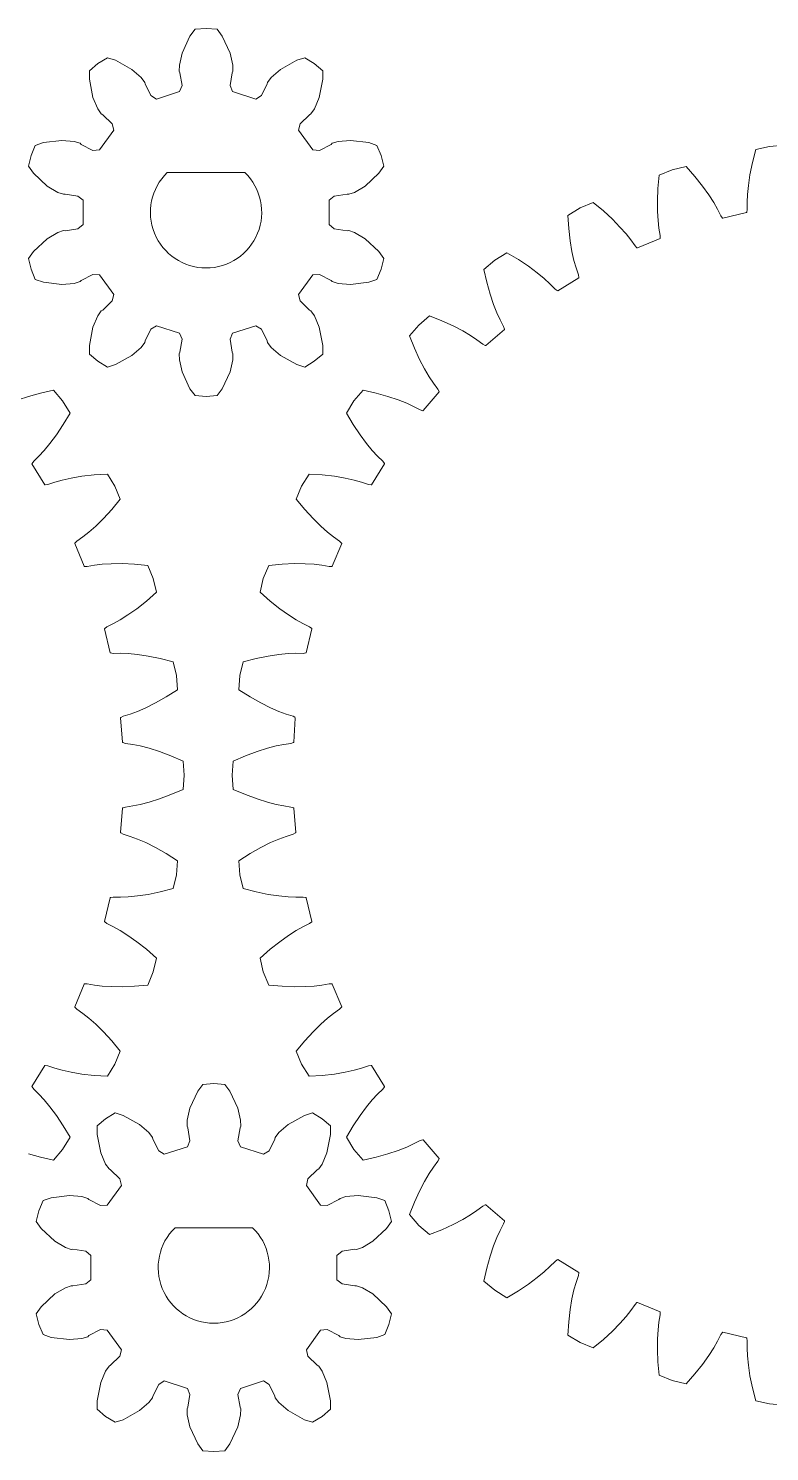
# Model space of a CAD drawing. Header units: inches. Extents: x -0.9 to 14.1, y -1.3 to 4.4.
# Drawn here: x 4.298 to 5.321, y -0.98 to 0.985 of the extents above; entities that cross this region are included whole.
import ezdxf

# ---------------------------------------------------------------- set-up
doc = ezdxf.new("R2010")
doc.units = ezdxf.units.IN
doc.header["$MEASUREMENT"] = 0

msp = doc.modelspace()

# ---------------------------------------------------------------- linework, layer by layer
at = {"color": 1, "lineweight": 5}
for p, q in [((4.5283, 0.9836), (4.5212, 0.9742)), ((4.5435, 0.9848), (4.5283, 0.9836)), ((4.5587, 0.9836), (4.5435, 0.9848)), ((4.5658, 0.9742), (4.5587, 0.9836)), ((4.5212, 0.9742), (4.5104, 0.9508)), ((4.5766, 0.9508), (4.5658, 0.9742)), ((4.4072, 0.9442), (4.3941, 0.9362)), ((4.4184, 0.9408), (4.4072, 0.9442)), ((4.5104, 0.9508), (4.5066, 0.9341)), ((4.5804, 0.9341), (4.5766, 0.9508)), ((4.6798, 0.9442), (4.6686, 0.9408)), ((4.6928, 0.9362), (4.6798, 0.9442)), ((4.3825, 0.9263), (4.3824, 0.9146)), ((4.3941, 0.9362), (4.3825, 0.9263)), ((4.4409, 0.9282), (4.4184, 0.9408)), ((4.4538, 0.917), (4.4409, 0.9282)), ((4.5066, 0.9341), (4.5064, 0.9258)), ((4.5064, 0.9258), (4.5073, 0.9237)), ((4.5073, 0.9237), (4.5103, 0.9059)), ((4.5766, 0.9059), (4.5796, 0.9237)), ((4.5796, 0.9237), (4.5805, 0.9258)), ((4.5805, 0.9258), (4.5804, 0.9341)), ((4.6461, 0.9282), (4.6332, 0.917)), ((4.6686, 0.9408), (4.6461, 0.9282)), ((4.7044, 0.9263), (4.6928, 0.9362)), ((4.7046, 0.9146), (4.7044, 0.9263)), ((4.3824, 0.9146), (4.3873, 0.8893)), ((4.4588, 0.9103), (4.4538, 0.917)), ((4.4593, 0.9081), (4.4588, 0.9103)), ((4.4673, 0.892), (4.4593, 0.9081)), ((4.5103, 0.9059), (4.5069, 0.8975)), ((4.58, 0.8975), (4.5766, 0.9059)), ((4.6277, 0.9081), (4.6197, 0.892)), ((4.6282, 0.9103), (4.6277, 0.9081)), ((4.6332, 0.917), (4.6282, 0.9103)), ((4.6996, 0.8893), (4.7046, 0.9146)), ((4.3873, 0.8893), (4.394, 0.8736)), ((4.475, 0.8871), (4.4673, 0.892)), ((4.5069, 0.8975), (4.475, 0.8871)), ((4.6119, 0.8871), (4.58, 0.8975)), ((4.6197, 0.892), (4.6119, 0.8871)), ((4.6929, 0.8736), (4.6996, 0.8893)), ((4.394, 0.8736), (4.3988, 0.8668)), ((4.3988, 0.8668), (4.4008, 0.8656)), ((4.4008, 0.8656), (4.4137, 0.853)), ((4.6733, 0.853), (4.6862, 0.8656)), ((4.6862, 0.8656), (4.6882, 0.8668)), ((4.6882, 0.8668), (4.6929, 0.8736)), ((4.4137, 0.853), (4.4159, 0.8441)), ((4.6711, 0.8441), (4.6733, 0.853)), ((4.3188, 0.8271), (4.3077, 0.8233)), ((4.3444, 0.8302), (4.3188, 0.8271)), ((4.3614, 0.8287), (4.3444, 0.8302)), ((4.3694, 0.8262), (4.3614, 0.8287)), ((4.3711, 0.8247), (4.3694, 0.8262)), ((4.4159, 0.8441), (4.3962, 0.817)), ((4.6908, 0.817), (4.6711, 0.8441)), ((4.7176, 0.8262), (4.7159, 0.8247)), ((4.7255, 0.8287), (4.7176, 0.8262)), ((4.7426, 0.8302), (4.7255, 0.8287)), ((4.7682, 0.8271), (4.7426, 0.8302)), ((4.7793, 0.8233), (4.7682, 0.8271)), ((4.3019, 0.8092), (4.2983, 0.7944)), ((4.3077, 0.8233), (4.3019, 0.8092)), ((4.3871, 0.8164), (4.3711, 0.8247)), ((4.3962, 0.817), (4.3871, 0.8164)), ((4.6999, 0.8164), (4.6908, 0.817)), ((4.7159, 0.8247), (4.6999, 0.8164)), ((4.7851, 0.8092), (4.7793, 0.8233)), ((4.7887, 0.7944), (4.7851, 0.8092)), ((5.302, 0.8174), (5.2974, 0.7995)), ((5.3211, 0.8219), (5.302, 0.8174)), ((5.3406, 0.8235), (5.3211, 0.8219)), ((4.2983, 0.7944), (4.305, 0.7848)), ((4.7819, 0.7848), (4.7887, 0.7944)), ((5.1869, 0.7897), (5.1688, 0.7822)), ((5.206, 0.7943), (5.1869, 0.7897)), ((5.2181, 0.7805), (5.206, 0.7943)), ((5.2974, 0.7995), (5.2941, 0.7828)), ((4.305, 0.7848), (4.3239, 0.7672)), ((4.3239, 0.7672), (4.3386, 0.7584)), ((4.5969, 0.7858), (4.4898, 0.7858)), ((4.7484, 0.7584), (4.763, 0.7672)), ((4.763, 0.7672), (4.7819, 0.7848)), ((5.1688, 0.7822), (5.1671, 0.7639)), ((5.2287, 0.7671), (5.2181, 0.7805)), ((5.2373, 0.755), (5.2287, 0.7671)), ((5.2919, 0.7681), (5.2907, 0.7555)), ((5.2941, 0.7828), (5.2919, 0.7681)), ((4.3386, 0.7584), (4.3465, 0.7558)), ((4.3465, 0.7558), (4.3487, 0.756)), ((4.3487, 0.756), (4.3666, 0.7533)), ((4.3666, 0.7533), (4.3736, 0.7475)), ((4.3736, 0.7475), (4.3736, 0.7139)), ((4.7134, 0.7475), (4.7204, 0.7533)), ((4.7134, 0.7139), (4.7134, 0.7475)), ((4.7204, 0.7533), (4.7382, 0.756)), ((4.7382, 0.756), (4.7405, 0.7558)), ((4.7405, 0.7558), (4.7484, 0.7584)), ((5.1671, 0.7639), (5.1664, 0.7469)), ((5.1664, 0.7469), (5.1665, 0.732)), ((5.2441, 0.7443), (5.2373, 0.755)), ((5.2907, 0.7555), (5.2903, 0.745)), ((5.0595, 0.7369), (5.0427, 0.7267)), ((5.0776, 0.7444), (5.0595, 0.7369)), ((5.0917, 0.7327), (5.0776, 0.7444)), ((5.1043, 0.7212), (5.0917, 0.7327)), ((5.1665, 0.732), (5.1673, 0.7194)), ((5.2493, 0.7351), (5.2441, 0.7443)), ((5.2538, 0.726), (5.2493, 0.7351)), ((5.2895, 0.7306), (5.2565, 0.7226)), ((5.2898, 0.7311), (5.2895, 0.7306)), ((5.2904, 0.7348), (5.2898, 0.7311)), ((5.2903, 0.745), (5.2904, 0.7348)), ((4.3666, 0.7081), (4.3487, 0.7054)), ((4.3736, 0.7139), (4.3666, 0.7081)), ((4.7204, 0.7081), (4.7134, 0.7139)), ((4.7382, 0.7054), (4.7204, 0.7081)), ((5.0427, 0.7267), (5.0439, 0.7083)), ((5.0439, 0.7083), (5.0459, 0.6914)), ((5.1146, 0.7105), (5.1043, 0.7212)), ((5.123, 0.701), (5.1146, 0.7105)), ((5.1673, 0.7194), (5.1685, 0.7089)), ((5.1685, 0.7089), (5.1702, 0.6989)), ((5.256, 0.723), (5.2538, 0.726)), ((5.2565, 0.7226), (5.256, 0.723)), ((4.3239, 0.6942), (4.305, 0.6766)), ((4.3386, 0.703), (4.3239, 0.6942)), ((4.3465, 0.7056), (4.3386, 0.703)), ((4.3487, 0.7054), (4.3465, 0.7056)), ((4.7405, 0.7056), (4.7382, 0.7054)), ((4.7484, 0.703), (4.7405, 0.7056)), ((4.763, 0.6942), (4.7484, 0.703)), ((4.7819, 0.6766), (4.763, 0.6942)), ((5.0459, 0.6914), (5.0483, 0.6768)), ((5.1296, 0.6928), (5.123, 0.701)), ((5.1355, 0.6845), (5.1296, 0.6928)), ((5.17, 0.6945), (5.1387, 0.6816)), ((5.1703, 0.6951), (5.17, 0.6945)), ((5.1702, 0.6989), (5.1703, 0.6951)), ((4.305, 0.6766), (4.2983, 0.667)), ((4.7887, 0.667), (4.7819, 0.6766)), ((4.9585, 0.6751), (4.9418, 0.6648)), ((4.9744, 0.6657), (4.9585, 0.6751)), ((5.0483, 0.6768), (5.0511, 0.6644)), ((5.1381, 0.6818), (5.1355, 0.6845)), ((5.1387, 0.6816), (5.1381, 0.6818)), ((4.2983, 0.667), (4.3019, 0.6522)), ((4.3019, 0.6522), (4.3077, 0.6381)), ((4.7793, 0.6381), (4.7851, 0.6522)), ((4.7851, 0.6522), (4.7887, 0.667)), ((4.9418, 0.6648), (4.9269, 0.6521)), ((4.9269, 0.6521), (4.9309, 0.6342)), ((4.9885, 0.6563), (4.9744, 0.6657)), ((5.0005, 0.6474), (4.9885, 0.6563)), ((5.0511, 0.6644), (5.054, 0.6542)), ((5.054, 0.6542), (5.0572, 0.6446)), ((4.3077, 0.6381), (4.3188, 0.6343)), ((4.3188, 0.6343), (4.3444, 0.6312)), ((4.3444, 0.6312), (4.3614, 0.6327)), ((4.3614, 0.6327), (4.3694, 0.6352)), ((4.3694, 0.6352), (4.3711, 0.6367)), ((4.3711, 0.6367), (4.3871, 0.645)), ((4.3871, 0.645), (4.3962, 0.6444)), ((4.3962, 0.6444), (4.4159, 0.6173)), ((4.6711, 0.6173), (4.6908, 0.6444)), ((4.6908, 0.6444), (4.6999, 0.645)), ((4.6999, 0.645), (4.7159, 0.6367)), ((4.7159, 0.6367), (4.7176, 0.6352)), ((4.7176, 0.6352), (4.7255, 0.6327)), ((4.7255, 0.6327), (4.7426, 0.6312)), ((4.7426, 0.6312), (4.7682, 0.6343)), ((4.7682, 0.6343), (4.7793, 0.6381)), ((4.9309, 0.6342), (4.9355, 0.6178)), ((5.0102, 0.6393), (5.0005, 0.6474)), ((5.018, 0.6322), (5.0102, 0.6393)), ((5.0251, 0.6249), (5.018, 0.6322)), ((5.0577, 0.6403), (5.0287, 0.6226)), ((5.0572, 0.6446), (5.0578, 0.6409)), ((5.0578, 0.6409), (5.0577, 0.6403)), ((4.4159, 0.6173), (4.4137, 0.6084)), ((4.6733, 0.6084), (4.6711, 0.6173)), ((4.9355, 0.6178), (4.9403, 0.6037)), ((5.0282, 0.6227), (5.0251, 0.6249)), ((5.0287, 0.6226), (5.0282, 0.6227)), ((4.3988, 0.5946), (4.394, 0.5878)), ((4.4008, 0.5958), (4.3988, 0.5946)), ((4.4137, 0.6084), (4.4008, 0.5958)), ((4.6862, 0.5958), (4.6733, 0.6084)), ((4.6882, 0.5946), (4.6862, 0.5958)), ((4.6929, 0.5878), (4.6882, 0.5946)), ((4.9403, 0.6037), (4.9449, 0.5919)), ((4.9449, 0.5919), (4.9493, 0.5823)), ((4.3873, 0.5721), (4.3824, 0.5468)), ((4.394, 0.5878), (4.3873, 0.5721)), ((4.4673, 0.5694), (4.475, 0.5743)), ((4.475, 0.5743), (4.5069, 0.5639)), ((4.58, 0.5639), (4.6119, 0.5743)), ((4.6119, 0.5743), (4.6197, 0.5694)), ((4.6996, 0.5721), (4.6929, 0.5878)), ((4.7046, 0.5468), (4.6996, 0.5721)), ((4.8369, 0.5752), (4.8242, 0.5603)), ((4.8518, 0.588), (4.8369, 0.5752)), ((4.8689, 0.5812), (4.8518, 0.588)), ((4.8844, 0.5741), (4.8689, 0.5812)), ((4.8976, 0.5672), (4.8844, 0.5741)), ((4.9493, 0.5823), (4.954, 0.5733)), ((4.954, 0.5733), (4.9552, 0.5697)), ((4.4538, 0.5444), (4.4588, 0.5511)), ((4.4588, 0.5511), (4.4593, 0.5533)), ((4.4593, 0.5533), (4.4673, 0.5694)), ((4.5069, 0.5639), (4.5103, 0.5555)), ((4.5103, 0.5555), (4.5073, 0.5377)), ((4.5766, 0.5555), (4.58, 0.5639)), ((4.5796, 0.5377), (4.5766, 0.5555)), ((4.6197, 0.5694), (4.6277, 0.5533)), ((4.6277, 0.5533), (4.6282, 0.5511)), ((4.6282, 0.5511), (4.6332, 0.5444)), ((4.8242, 0.5603), (4.831, 0.5432)), ((4.9085, 0.5607), (4.8976, 0.5672)), ((4.9172, 0.5549), (4.9085, 0.5607)), ((4.9254, 0.5489), (4.9172, 0.5549)), ((4.9552, 0.5691), (4.9294, 0.5471)), ((4.9552, 0.5697), (4.9552, 0.5691)), ((4.3824, 0.5468), (4.3825, 0.5351)), ((4.3825, 0.5351), (4.3941, 0.5252)), ((4.4184, 0.5206), (4.4409, 0.5332)), ((4.4409, 0.5332), (4.4538, 0.5444)), ((4.5073, 0.5377), (4.5064, 0.5356)), ((4.5064, 0.5356), (4.5066, 0.5273)), ((4.5805, 0.5356), (4.5796, 0.5377)), ((4.5804, 0.5273), (4.5805, 0.5356)), ((4.6332, 0.5444), (4.6461, 0.5332)), ((4.6461, 0.5332), (4.6686, 0.5206)), ((4.6928, 0.5252), (4.7044, 0.5351)), ((4.7044, 0.5351), (4.7046, 0.5468)), ((4.831, 0.5432), (4.8381, 0.5278)), ((4.9288, 0.5471), (4.9254, 0.5489)), ((4.9294, 0.5471), (4.9288, 0.5471)), ((4.3941, 0.5252), (4.4072, 0.5172)), ((4.4072, 0.5172), (4.4184, 0.5206)), ((4.5066, 0.5273), (4.5104, 0.5106)), ((4.5766, 0.5106), (4.5804, 0.5273)), ((4.6686, 0.5206), (4.6798, 0.5172)), ((4.6798, 0.5172), (4.6928, 0.5252)), ((4.8381, 0.5278), (4.8449, 0.5146)), ((4.8449, 0.5146), (4.8514, 0.5037)), ((4.5104, 0.5106), (4.5212, 0.4872)), ((4.5658, 0.4872), (4.5766, 0.5106)), ((4.8514, 0.5037), (4.8572, 0.4949)), ((4.8572, 0.4949), (4.8633, 0.4868)), ((4.2983, 0.4766), (4.2842, 0.4719)), ((4.3147, 0.4812), (4.2983, 0.4766)), ((4.3326, 0.4852), (4.3147, 0.4812)), ((4.3454, 0.4703), (4.3326, 0.4852)), ((4.5212, 0.4872), (4.5283, 0.4778)), ((4.5283, 0.4778), (4.5435, 0.4766)), ((4.5435, 0.4766), (4.5587, 0.4778)), ((4.5587, 0.4778), (4.5658, 0.4872)), ((4.76, 0.4852), (4.7473, 0.4703)), ((4.778, 0.4812), (4.76, 0.4852)), ((4.7944, 0.4766), (4.778, 0.4812)), ((4.8085, 0.4719), (4.7944, 0.4766)), ((4.8203, 0.4672), (4.8085, 0.4719)), ((4.8651, 0.4828), (4.843, 0.457)), ((4.8633, 0.4868), (4.865, 0.4834)), ((4.865, 0.4834), (4.8651, 0.4828)), ((4.3556, 0.4536), (4.3454, 0.4703)), ((4.3462, 0.4378), (4.3556, 0.4536)), ((4.7473, 0.4703), (4.7371, 0.4536)), ((4.7371, 0.4536), (4.7464, 0.4378)), ((4.8298, 0.4628), (4.8203, 0.4672)), ((4.8388, 0.4581), (4.8298, 0.4628)), ((4.8424, 0.4569), (4.8388, 0.4581)), ((4.843, 0.457), (4.8424, 0.4569)), ((4.3368, 0.4236), (4.3462, 0.4378)), ((4.7464, 0.4378), (4.7559, 0.4236)), ((4.3279, 0.4117), (4.3368, 0.4236)), ((4.7559, 0.4236), (4.7647, 0.4117)), ((4.3055, 0.3871), (4.3127, 0.3942)), ((4.3127, 0.3942), (4.3199, 0.4019)), ((4.3199, 0.4019), (4.3279, 0.4117)), ((4.7647, 0.4117), (4.7728, 0.4019)), ((4.7728, 0.4019), (4.78, 0.3942)), ((4.78, 0.3942), (4.7872, 0.3871)), ((4.3031, 0.3834), (4.3032, 0.384)), ((4.3208, 0.3545), (4.3031, 0.3834)), ((4.3032, 0.384), (4.3055, 0.3871)), ((4.7896, 0.3834), (4.7719, 0.3545)), ((4.7872, 0.3871), (4.7895, 0.384)), ((4.7895, 0.384), (4.7896, 0.3834)), ((4.3214, 0.3543), (4.3208, 0.3545)), ((4.3251, 0.355), (4.3214, 0.3543)), ((4.3348, 0.3582), (4.3251, 0.355)), ((4.3449, 0.361), (4.3348, 0.3582)), ((4.3573, 0.3638), (4.3449, 0.361)), ((4.3719, 0.3663), (4.3573, 0.3638)), ((4.3888, 0.3682), (4.3719, 0.3663)), ((4.4072, 0.3694), (4.3888, 0.3682)), ((4.4175, 0.3527), (4.4072, 0.3694)), ((4.6855, 0.3694), (4.6752, 0.3527)), ((4.7038, 0.3682), (4.6855, 0.3694)), ((4.7207, 0.3663), (4.7038, 0.3682)), ((4.7354, 0.3638), (4.7207, 0.3663)), ((4.7478, 0.361), (4.7354, 0.3638)), ((4.7579, 0.3582), (4.7478, 0.361)), ((4.7675, 0.355), (4.7579, 0.3582)), ((4.7713, 0.3543), (4.7675, 0.355)), ((4.7719, 0.3545), (4.7713, 0.3543)), ((4.4132, 0.3204), (4.425, 0.3346)), ((4.425, 0.3346), (4.4175, 0.3527)), ((4.6752, 0.3527), (4.6677, 0.3346)), ((4.6677, 0.3346), (4.6795, 0.3204)), ((4.4017, 0.3079), (4.4132, 0.3204)), ((4.6795, 0.3204), (4.691, 0.3079)), ((4.3816, 0.2891), (4.3911, 0.2975)), ((4.3911, 0.2975), (4.4017, 0.3079)), ((4.691, 0.3079), (4.7016, 0.2975)), ((4.7016, 0.2975), (4.7111, 0.2891)), ((4.3623, 0.274), (4.365, 0.2767)), ((4.365, 0.2767), (4.3733, 0.2826)), ((4.3733, 0.2826), (4.3816, 0.2891)), ((4.7111, 0.2891), (4.7194, 0.2826)), ((4.7194, 0.2826), (4.7277, 0.2767)), ((4.7277, 0.2767), (4.7304, 0.274)), ((4.3621, 0.2735), (4.3623, 0.274)), ((4.3751, 0.2421), (4.3621, 0.2735)), ((4.7306, 0.2735), (4.7176, 0.2421)), ((4.7304, 0.274), (4.7306, 0.2735)), ((4.3756, 0.2419), (4.3751, 0.2421)), ((4.3794, 0.2419), (4.3756, 0.2419)), ((4.3894, 0.2436), (4.3794, 0.2419)), ((4.3999, 0.2448), (4.3894, 0.2436)), ((4.4126, 0.2456), (4.3999, 0.2448)), ((4.4274, 0.2458), (4.4126, 0.2456)), ((4.4444, 0.2451), (4.4274, 0.2458)), ((4.4628, 0.2433), (4.4444, 0.2451)), ((4.4702, 0.2252), (4.4628, 0.2433)), ((4.6299, 0.2433), (4.6224, 0.2252)), ((4.6483, 0.2451), (4.6299, 0.2433)), ((4.6653, 0.2458), (4.6483, 0.2451)), ((4.6801, 0.2456), (4.6653, 0.2458)), ((4.6928, 0.2448), (4.6801, 0.2456)), ((4.7032, 0.2436), (4.6928, 0.2448)), ((4.7132, 0.2419), (4.7032, 0.2436)), ((4.717, 0.2419), (4.7132, 0.2419)), ((4.7176, 0.2421), (4.717, 0.2419)), ((4.4748, 0.2062), (4.4702, 0.2252)), ((4.6224, 0.2252), (4.6179, 0.2062)), ((4.461, 0.194), (4.4748, 0.2062)), ((4.6179, 0.2062), (4.6317, 0.194)), ((4.4356, 0.1748), (4.4477, 0.1834)), ((4.4477, 0.1834), (4.461, 0.194)), ((4.6317, 0.194), (4.645, 0.1834)), ((4.645, 0.1834), (4.6571, 0.1748)), ((4.4035, 0.1561), (4.4066, 0.1584)), ((4.4066, 0.1584), (4.4157, 0.1629)), ((4.4157, 0.1629), (4.4248, 0.168)), ((4.4248, 0.168), (4.4356, 0.1748)), ((4.6571, 0.1748), (4.6678, 0.168)), ((4.6678, 0.168), (4.677, 0.1629)), ((4.677, 0.1629), (4.6861, 0.1584)), ((4.6861, 0.1584), (4.6892, 0.1561)), ((4.4032, 0.1556), (4.4035, 0.1561)), ((4.4111, 0.1226), (4.4032, 0.1556)), ((4.6895, 0.1556), (4.6816, 0.1226)), ((4.6892, 0.1561), (4.6895, 0.1556)), ((4.4116, 0.1223), (4.4111, 0.1226)), ((4.4154, 0.1218), (4.4116, 0.1223)), ((4.4255, 0.1219), (4.4154, 0.1218)), ((4.436, 0.1214), (4.4255, 0.1219)), ((4.4487, 0.1202), (4.436, 0.1214)), ((4.4634, 0.1181), (4.4487, 0.1202)), ((4.4801, 0.1147), (4.4634, 0.1181)), ((4.6293, 0.1181), (4.6126, 0.1147)), ((4.644, 0.1202), (4.6293, 0.1181)), ((4.6566, 0.1214), (4.644, 0.1202)), ((4.6672, 0.1219), (4.6566, 0.1214)), ((4.6773, 0.1218), (4.6672, 0.1219)), ((4.6811, 0.1223), (4.6773, 0.1218)), ((4.6816, 0.1226), (4.6811, 0.1223)), ((4.4979, 0.1101), (4.4801, 0.1147)), ((4.5025, 0.0911), (4.4979, 0.1101)), ((4.5948, 0.1101), (4.5902, 0.0911)), ((4.6126, 0.1147), (4.5948, 0.1101)), ((4.504, 0.0715), (4.5025, 0.0911)), ((4.5902, 0.0911), (4.5887, 0.0715)), ((4.4736, 0.0533), (4.4884, 0.0617)), ((4.4884, 0.0617), (4.504, 0.0715)), ((4.5887, 0.0715), (4.6042, 0.0617)), ((4.6042, 0.0617), (4.6191, 0.0533)), ((4.4388, 0.038), (4.4487, 0.0417)), ((4.4487, 0.0417), (4.4603, 0.0467)), ((4.4603, 0.0467), (4.4736, 0.0533)), ((4.6191, 0.0533), (4.6324, 0.0467)), ((4.6324, 0.0467), (4.644, 0.0417)), ((4.644, 0.0417), (4.6539, 0.038)), ((4.4253, 0.0328), (4.4257, 0.0333)), ((4.428, -0.001), (4.4253, 0.0328)), ((4.4257, 0.0333), (4.4291, 0.035)), ((4.4291, 0.035), (4.4388, 0.038)), ((4.6539, 0.038), (4.6636, 0.035)), ((4.6636, 0.035), (4.6661, 0.0337)), ((4.6665, 0.0324), (4.6647, -0.001)), ((4.6661, 0.0337), (4.6665, 0.0324)), ((4.4284, -0.0014), (4.428, -0.001)), ((4.4321, -0.0025), (4.4284, -0.0014)), ((4.4421, -0.004), (4.4321, -0.0025)), ((4.4524, -0.0061), (4.4421, -0.004)), ((4.4647, -0.0092), (4.4524, -0.0061)), ((4.4789, -0.0137), (4.4647, -0.0092)), ((4.4948, -0.0196), (4.4789, -0.0137)), ((4.5117, -0.0269), (4.4948, -0.0196)), ((4.5978, -0.0196), (4.5809, -0.0269)), ((4.6138, -0.0137), (4.5978, -0.0196)), ((4.628, -0.0092), (4.6138, -0.0137)), ((4.6403, -0.0061), (4.628, -0.0092)), ((4.6506, -0.004), (4.6403, -0.0061)), ((4.6606, -0.0025), (4.6506, -0.004)), ((4.6642, -0.0014), (4.6606, -0.0025)), ((4.6647, -0.001), (4.6642, -0.0014)), ((4.5133, -0.0465), (4.5117, -0.0269)), ((4.5809, -0.0269), (4.5794, -0.0465)), ((4.5117, -0.066), (4.5133, -0.0465)), ((4.5794, -0.0465), (4.5809, -0.066)), ((4.4789, -0.0792), (4.4948, -0.0733)), ((4.4948, -0.0733), (4.5117, -0.066)), ((4.5809, -0.066), (4.5978, -0.0733)), ((4.5978, -0.0733), (4.6138, -0.0792)), ((4.4253, -0.1257), (4.428, -0.0919)), ((4.428, -0.0919), (4.4284, -0.0915)), ((4.4284, -0.0915), (4.4321, -0.0904)), ((4.4321, -0.0904), (4.4421, -0.0889)), ((4.4421, -0.0889), (4.4524, -0.0868)), ((4.4524, -0.0868), (4.4647, -0.0837)), ((4.4647, -0.0837), (4.4789, -0.0792)), ((4.6138, -0.0792), (4.628, -0.0837)), ((4.628, -0.0837), (4.6403, -0.0868)), ((4.6403, -0.0868), (4.6506, -0.0889)), ((4.6506, -0.0889), (4.6606, -0.0904)), ((4.6606, -0.0904), (4.6642, -0.0915)), ((4.6642, -0.0915), (4.6647, -0.0919)), ((4.6647, -0.0919), (4.6674, -0.1257)), ((4.4257, -0.1262), (4.4253, -0.1257)), ((4.4291, -0.1279), (4.4257, -0.1262)), ((4.4388, -0.1309), (4.4291, -0.1279)), ((4.4487, -0.1346), (4.4388, -0.1309)), ((4.4603, -0.1396), (4.4487, -0.1346)), ((4.644, -0.1346), (4.6324, -0.1396)), ((4.6539, -0.1309), (4.644, -0.1346)), ((4.6636, -0.1279), (4.6539, -0.1309)), ((4.667, -0.1262), (4.6636, -0.1279)), ((4.6674, -0.1257), (4.667, -0.1262)), ((4.4736, -0.1462), (4.4603, -0.1396)), ((4.4884, -0.1546), (4.4736, -0.1462)), ((4.504, -0.1645), (4.4884, -0.1546)), ((4.6042, -0.1546), (4.5887, -0.1645)), ((4.6191, -0.1462), (4.6042, -0.1546)), ((4.6324, -0.1396), (4.6191, -0.1462)), ((4.5025, -0.184), (4.504, -0.1645)), ((4.5887, -0.1645), (4.5902, -0.184)), ((4.4979, -0.203), (4.5025, -0.184)), ((4.5902, -0.184), (4.5948, -0.203)), ((4.4032, -0.2485), (4.4111, -0.2156)), ((4.4111, -0.2156), (4.4116, -0.2152)), ((4.4116, -0.2152), (4.4154, -0.2147)), ((4.4154, -0.2147), (4.4255, -0.2148)), ((4.4255, -0.2148), (4.436, -0.2143)), ((4.436, -0.2143), (4.4487, -0.2131)), ((4.4487, -0.2131), (4.4634, -0.211)), ((4.4634, -0.211), (4.4801, -0.2076)), ((4.4801, -0.2076), (4.4979, -0.203)), ((4.5948, -0.203), (4.6126, -0.2076)), ((4.6126, -0.2076), (4.6293, -0.211)), ((4.6293, -0.211), (4.644, -0.2131)), ((4.644, -0.2131), (4.6566, -0.2143)), ((4.6566, -0.2143), (4.6672, -0.2148)), ((4.6672, -0.2148), (4.6773, -0.2147)), ((4.6773, -0.2147), (4.6811, -0.2152)), ((4.6811, -0.2152), (4.6816, -0.2156)), ((4.6816, -0.2156), (4.6895, -0.2485)), ((4.4035, -0.2491), (4.4032, -0.2485)), ((4.4066, -0.2513), (4.4035, -0.2491)), ((4.4157, -0.2558), (4.4066, -0.2513)), ((4.6861, -0.2513), (4.677, -0.2558)), ((4.6892, -0.2491), (4.6861, -0.2513)), ((4.6895, -0.2485), (4.6892, -0.2491)), ((4.4248, -0.261), (4.4157, -0.2558)), ((4.4356, -0.2678), (4.4248, -0.261)), ((4.4477, -0.2764), (4.4356, -0.2678)), ((4.6571, -0.2678), (4.645, -0.2764)), ((4.6678, -0.261), (4.6571, -0.2678)), ((4.677, -0.2558), (4.6678, -0.261)), ((4.461, -0.2869), (4.4477, -0.2764)), ((4.4748, -0.2991), (4.461, -0.2869)), ((4.6317, -0.2869), (4.6179, -0.2991)), ((4.645, -0.2764), (4.6317, -0.2869)), ((4.4702, -0.3181), (4.4748, -0.2991)), ((4.6179, -0.2991), (4.6224, -0.3181)), ((4.4628, -0.3363), (4.4702, -0.3181)), ((4.6224, -0.3181), (4.6299, -0.3363)), ((4.3621, -0.3664), (4.3751, -0.335)), ((4.3751, -0.335), (4.3756, -0.3348)), ((4.3756, -0.3348), (4.3794, -0.3348)), ((4.3794, -0.3348), (4.3894, -0.3365)), ((4.3894, -0.3365), (4.3999, -0.3377)), ((4.3999, -0.3377), (4.4126, -0.3385)), ((4.4126, -0.3385), (4.4274, -0.3387)), ((4.4274, -0.3387), (4.4444, -0.338)), ((4.4444, -0.338), (4.4628, -0.3363)), ((4.6299, -0.3363), (4.6483, -0.338)), ((4.6483, -0.338), (4.6653, -0.3387)), ((4.6653, -0.3387), (4.6801, -0.3385)), ((4.6801, -0.3385), (4.6928, -0.3377)), ((4.6928, -0.3377), (4.7032, -0.3365)), ((4.7032, -0.3365), (4.7132, -0.3348)), ((4.7132, -0.3348), (4.717, -0.3348)), ((4.717, -0.3348), (4.7176, -0.335)), ((4.7176, -0.335), (4.7306, -0.3664)), ((4.3623, -0.3669), (4.3621, -0.3664)), ((4.365, -0.3696), (4.3623, -0.3669)), ((4.3733, -0.3755), (4.365, -0.3696)), ((4.7277, -0.3696), (4.7194, -0.3755)), ((4.7304, -0.3669), (4.7277, -0.3696)), ((4.7306, -0.3664), (4.7304, -0.3669)), ((4.3816, -0.382), (4.3733, -0.3755)), ((4.3911, -0.3904), (4.3816, -0.382)), ((4.4017, -0.4008), (4.3911, -0.3904)), ((4.7016, -0.3904), (4.691, -0.4008)), ((4.7111, -0.382), (4.7016, -0.3904)), ((4.7194, -0.3755), (4.7111, -0.382)), ((4.4132, -0.4133), (4.4017, -0.4008)), ((4.691, -0.4008), (4.6795, -0.4133)), ((4.425, -0.4275), (4.4132, -0.4133)), ((4.4175, -0.4456), (4.425, -0.4275)), ((4.6795, -0.4133), (4.6677, -0.4275)), ((4.6677, -0.4275), (4.6752, -0.4456)), ((4.3031, -0.4763), (4.3208, -0.4474)), ((4.3208, -0.4474), (4.3214, -0.4473)), ((4.3214, -0.4473), (4.3251, -0.4479)), ((4.3251, -0.4479), (4.3348, -0.4511)), ((4.3348, -0.4511), (4.3449, -0.4539)), ((4.4072, -0.4623), (4.4175, -0.4456)), ((4.6752, -0.4456), (4.6855, -0.4623)), ((4.7478, -0.4539), (4.7579, -0.4511)), ((4.7579, -0.4511), (4.7675, -0.4479)), ((4.7675, -0.4479), (4.7713, -0.4473)), ((4.7713, -0.4473), (4.7719, -0.4474)), ((4.7719, -0.4474), (4.7896, -0.4763)), ((4.3449, -0.4539), (4.3573, -0.4567)), ((4.3573, -0.4567), (4.3719, -0.4592)), ((4.3719, -0.4592), (4.3888, -0.4612)), ((4.3888, -0.4612), (4.4072, -0.4623)), ((4.6855, -0.4623), (4.7038, -0.4612)), ((4.7038, -0.4612), (4.7207, -0.4592)), ((4.7207, -0.4592), (4.7354, -0.4567)), ((4.7354, -0.4567), (4.7478, -0.4539)), ((4.3032, -0.4769), (4.3031, -0.4763)), ((4.3055, -0.48), (4.3032, -0.4769)), ((4.3127, -0.4871), (4.3055, -0.48)), ((4.3199, -0.4948), (4.3127, -0.4871)), ((4.5319, -0.4829), (4.5211, -0.5063)), ((4.539, -0.4735), (4.5319, -0.4829)), ((4.5542, -0.4723), (4.539, -0.4735)), ((4.5694, -0.4735), (4.5542, -0.4723)), ((4.5764, -0.4829), (4.5694, -0.4735)), ((4.5873, -0.5063), (4.5764, -0.4829)), ((4.78, -0.4871), (4.7728, -0.4948)), ((4.7872, -0.48), (4.78, -0.4871)), ((4.7895, -0.4769), (4.7872, -0.48)), ((4.7896, -0.4763), (4.7895, -0.4769)), ((4.3279, -0.5046), (4.3199, -0.4948)), ((4.3368, -0.5165), (4.3279, -0.5046)), ((4.5211, -0.5063), (4.5173, -0.523)), ((4.5911, -0.523), (4.5873, -0.5063)), ((4.7647, -0.5046), (4.7559, -0.5165)), ((4.7728, -0.4948), (4.7647, -0.5046)), ((4.3462, -0.5307), (4.3368, -0.5165)), ((4.4048, -0.5209), (4.3932, -0.5308)), ((4.4179, -0.5129), (4.4048, -0.5209)), ((4.4291, -0.5164), (4.4179, -0.5129)), ((4.4516, -0.5289), (4.4291, -0.5164)), ((4.4645, -0.5401), (4.4516, -0.5289)), ((4.5173, -0.523), (4.5171, -0.5313)), ((4.5912, -0.5313), (4.5911, -0.523)), ((4.6568, -0.5289), (4.6439, -0.5401)), ((4.6793, -0.5164), (4.6568, -0.5289)), ((4.6905, -0.5129), (4.6793, -0.5164)), ((4.7035, -0.5209), (4.6905, -0.5129)), ((4.7151, -0.5308), (4.7035, -0.5209)), ((4.7559, -0.5165), (4.7464, -0.5307)), ((4.3454, -0.5632), (4.3556, -0.5465)), ((4.3556, -0.5465), (4.3462, -0.5307)), ((4.3932, -0.5308), (4.3931, -0.5425)), ((4.3931, -0.5425), (4.398, -0.5678)), ((4.4695, -0.5468), (4.4645, -0.5401)), ((4.47, -0.549), (4.4695, -0.5468)), ((4.478, -0.5652), (4.47, -0.549)), ((4.5171, -0.5313), (4.518, -0.5334)), ((4.518, -0.5334), (4.521, -0.5512)), ((4.5873, -0.5512), (4.5903, -0.5334)), ((4.5903, -0.5334), (4.5912, -0.5313)), ((4.6384, -0.549), (4.6304, -0.5652)), ((4.6389, -0.5468), (4.6384, -0.549)), ((4.6439, -0.5401), (4.6389, -0.5468)), ((4.7103, -0.5678), (4.7153, -0.5425)), ((4.7153, -0.5425), (4.7151, -0.5308)), ((4.7464, -0.5307), (4.7371, -0.5465)), ((4.7371, -0.5465), (4.7473, -0.5632)), ((4.8388, -0.551), (4.8424, -0.5498)), ((4.8424, -0.5498), (4.843, -0.5499)), ((4.843, -0.5499), (4.8651, -0.5757)), ((4.2983, -0.5695), (4.3147, -0.5741)), ((4.3326, -0.5781), (4.3454, -0.5632)), ((4.398, -0.5678), (4.4047, -0.5836)), ((4.4857, -0.57), (4.478, -0.5652)), ((4.5176, -0.5597), (4.4857, -0.57)), ((4.521, -0.5512), (4.5176, -0.5597)), ((4.5907, -0.5597), (4.5873, -0.5512)), ((4.6226, -0.57), (4.5907, -0.5597)), ((4.6304, -0.5652), (4.6226, -0.57)), ((4.7036, -0.5836), (4.7103, -0.5678)), ((4.7473, -0.5632), (4.76, -0.5781)), ((4.778, -0.5741), (4.7944, -0.5695)), ((4.7944, -0.5695), (4.8085, -0.5648)), ((4.8085, -0.5648), (4.8203, -0.5601)), ((4.8203, -0.5601), (4.8298, -0.5557)), ((4.8298, -0.5557), (4.8388, -0.551)), ((4.3147, -0.5741), (4.3326, -0.5781)), ((4.4047, -0.5836), (4.4095, -0.5903)), ((4.6989, -0.5903), (4.7036, -0.5836)), ((4.76, -0.5781), (4.778, -0.5741)), ((4.8572, -0.5878), (4.8514, -0.5966)), ((4.8633, -0.5797), (4.8572, -0.5878)), ((4.865, -0.5763), (4.8633, -0.5797)), ((4.8651, -0.5757), (4.865, -0.5763)), ((4.4095, -0.5903), (4.4115, -0.5915)), ((4.4115, -0.5915), (4.4244, -0.6041)), ((4.4244, -0.6041), (4.4266, -0.613)), ((4.6818, -0.613), (4.684, -0.6041)), ((4.684, -0.6041), (4.6969, -0.5915)), ((4.6969, -0.5915), (4.6989, -0.5903)), ((4.8449, -0.6075), (4.8381, -0.6207)), ((4.8514, -0.5966), (4.8449, -0.6075)), ((4.3551, -0.6269), (4.3295, -0.63)), ((4.3721, -0.6284), (4.3551, -0.6269)), ((4.38, -0.6309), (4.3721, -0.6284)), ((4.4266, -0.613), (4.4069, -0.6401)), ((4.7015, -0.6401), (4.6818, -0.613)), ((4.7362, -0.6284), (4.7283, -0.6309)), ((4.7533, -0.6269), (4.7362, -0.6284)), ((4.7789, -0.63), (4.7533, -0.6269)), ((4.8381, -0.6207), (4.831, -0.6361)), ((4.3125, -0.6479), (4.309, -0.6627)), ((4.3184, -0.6338), (4.3125, -0.6479)), ((4.3295, -0.63), (4.3184, -0.6338)), ((4.3818, -0.6324), (4.38, -0.6309)), ((4.3978, -0.6407), (4.3818, -0.6324)), ((4.4069, -0.6401), (4.3978, -0.6407)), ((4.7106, -0.6407), (4.7015, -0.6401)), ((4.7266, -0.6324), (4.7106, -0.6407)), ((4.7283, -0.6309), (4.7266, -0.6324)), ((4.79, -0.6338), (4.7789, -0.63)), ((4.7958, -0.6479), (4.79, -0.6338)), ((4.7994, -0.6627), (4.7958, -0.6479)), ((4.831, -0.6361), (4.8242, -0.6532)), ((4.9085, -0.6537), (4.9172, -0.6478)), ((4.9172, -0.6478), (4.9254, -0.6418)), ((4.9254, -0.6418), (4.9288, -0.64)), ((4.9288, -0.64), (4.9294, -0.64)), ((4.9294, -0.64), (4.9552, -0.662)), ((4.309, -0.6627), (4.3157, -0.6724)), ((4.7926, -0.6724), (4.7994, -0.6627)), ((4.8242, -0.6532), (4.8369, -0.6682)), ((4.8369, -0.6682), (4.8518, -0.6809)), ((4.8689, -0.6741), (4.8844, -0.667)), ((4.8844, -0.667), (4.8976, -0.6601)), ((4.8976, -0.6601), (4.9085, -0.6537)), ((4.954, -0.6662), (4.9493, -0.6752)), ((4.9552, -0.6626), (4.954, -0.6662)), ((4.9552, -0.662), (4.9552, -0.6626)), ((4.3157, -0.6724), (4.3346, -0.6899)), ((4.6076, -0.6714), (4.5005, -0.6714)), ((4.7737, -0.6899), (4.7926, -0.6724)), ((4.8518, -0.6809), (4.8689, -0.6741)), ((4.9449, -0.6848), (4.9403, -0.6966)), ((4.9493, -0.6752), (4.9449, -0.6848)), ((4.3346, -0.6899), (4.3493, -0.6987)), ((4.3493, -0.6987), (4.3571, -0.7014)), ((4.3571, -0.7014), (4.3594, -0.7011)), ((4.3594, -0.7011), (4.3773, -0.7038)), ((4.3773, -0.7038), (4.3843, -0.7097)), ((4.7241, -0.7097), (4.7311, -0.7038)), ((4.7311, -0.7038), (4.7489, -0.7011)), ((4.7489, -0.7011), (4.7512, -0.7014)), ((4.7512, -0.7014), (4.7591, -0.6987)), ((4.7591, -0.6987), (4.7737, -0.6899)), ((4.9403, -0.6966), (4.9355, -0.7107)), ((4.3843, -0.7097), (4.3843, -0.7432)), ((4.7241, -0.7432), (4.7241, -0.7097)), ((4.9309, -0.7271), (4.9269, -0.745)), ((4.9355, -0.7107), (4.9309, -0.7271)), ((5.0102, -0.7322), (5.018, -0.7251)), ((5.018, -0.7251), (5.0251, -0.7179)), ((5.0251, -0.7179), (5.0282, -0.7156)), ((5.0282, -0.7156), (5.0287, -0.7155)), ((5.0287, -0.7155), (5.0577, -0.7332)), ((4.3843, -0.7432), (4.3773, -0.749)), ((4.7311, -0.749), (4.7241, -0.7432)), ((4.9269, -0.745), (4.9418, -0.7578)), ((4.9885, -0.7492), (5.0005, -0.7403)), ((5.0005, -0.7403), (5.0102, -0.7322)), ((5.0572, -0.7375), (5.054, -0.7471)), ((5.0578, -0.7338), (5.0572, -0.7375)), ((5.0577, -0.7332), (5.0578, -0.7338)), ((4.3346, -0.7629), (4.3157, -0.7805)), ((4.3493, -0.7542), (4.3346, -0.7629)), ((4.3571, -0.7515), (4.3493, -0.7542)), ((4.3594, -0.7517), (4.3571, -0.7515)), ((4.3773, -0.749), (4.3594, -0.7517)), ((4.7489, -0.7517), (4.7311, -0.749)), ((4.7512, -0.7515), (4.7489, -0.7517)), ((4.7591, -0.7542), (4.7512, -0.7515)), ((4.7737, -0.7629), (4.7591, -0.7542)), ((4.7926, -0.7805), (4.7737, -0.7629)), ((4.9418, -0.7578), (4.9585, -0.768)), ((4.9585, -0.768), (4.9744, -0.7586)), ((4.9744, -0.7586), (4.9885, -0.7492)), ((5.0511, -0.7573), (5.0483, -0.7697)), ((5.054, -0.7471), (5.0511, -0.7573)), ((4.3157, -0.7805), (4.309, -0.7901)), ((4.7994, -0.7901), (4.7926, -0.7805)), ((5.0459, -0.7843), (5.0439, -0.8012)), ((5.0483, -0.7697), (5.0459, -0.7843)), ((5.123, -0.7939), (5.1296, -0.7857)), ((5.1296, -0.7857), (5.1355, -0.7774)), ((5.1355, -0.7774), (5.1381, -0.7747)), ((5.1381, -0.7747), (5.1387, -0.7745)), ((5.1387, -0.7745), (5.17, -0.7875)), ((4.309, -0.7901), (4.3125, -0.8049)), ((4.3125, -0.8049), (4.3184, -0.819)), ((4.79, -0.819), (4.7958, -0.8049)), ((4.7958, -0.8049), (4.7994, -0.7901)), ((5.0439, -0.8012), (5.0427, -0.8196)), ((5.1043, -0.8141), (5.1146, -0.8035)), ((5.1146, -0.8035), (5.123, -0.7939)), ((5.1685, -0.8018), (5.1673, -0.8123)), ((5.1702, -0.7918), (5.1685, -0.8018)), ((5.17, -0.7875), (5.1703, -0.788)), ((5.1703, -0.788), (5.1702, -0.7918)), ((4.3184, -0.819), (4.3295, -0.8228)), ((4.3295, -0.8228), (4.3551, -0.8259)), ((4.3551, -0.8259), (4.3721, -0.8244)), ((4.3721, -0.8244), (4.38, -0.822)), ((4.38, -0.822), (4.3818, -0.8204)), ((4.3818, -0.8204), (4.3978, -0.8121)), ((4.3978, -0.8121), (4.4069, -0.8127)), ((4.4069, -0.8127), (4.4266, -0.8398)), ((4.6818, -0.8398), (4.7015, -0.8127)), ((4.7015, -0.8127), (4.7106, -0.8121)), ((4.7106, -0.8121), (4.7266, -0.8204)), ((4.7266, -0.8204), (4.7283, -0.822)), ((4.7283, -0.822), (4.7362, -0.8244)), ((4.7362, -0.8244), (4.7533, -0.8259)), ((4.7533, -0.8259), (4.7789, -0.8228)), ((4.7789, -0.8228), (4.79, -0.819)), ((5.0427, -0.8196), (5.0595, -0.8298)), ((5.0917, -0.8256), (5.1043, -0.8141)), ((5.1665, -0.825), (5.1664, -0.8398)), ((5.1673, -0.8123), (5.1665, -0.825)), ((5.2493, -0.8281), (5.2538, -0.819)), ((5.2538, -0.819), (5.256, -0.8159)), ((5.256, -0.8159), (5.2565, -0.8156)), ((5.2565, -0.8156), (5.2895, -0.8235)), ((5.2895, -0.8235), (5.2898, -0.824)), ((5.2898, -0.824), (5.2904, -0.8277)), ((4.4266, -0.8398), (4.4244, -0.8487)), ((4.684, -0.8487), (4.6818, -0.8398)), ((5.0595, -0.8298), (5.0776, -0.8373)), ((5.0776, -0.8373), (5.0917, -0.8256)), ((5.1664, -0.8398), (5.1671, -0.8568)), ((5.2373, -0.8479), (5.2441, -0.8372)), ((5.2441, -0.8372), (5.2493, -0.8281)), ((5.2904, -0.8277), (5.2903, -0.8379)), ((5.2903, -0.8379), (5.2907, -0.8484)), ((4.4095, -0.8625), (4.4047, -0.8693)), ((4.4115, -0.8613), (4.4095, -0.8625)), ((4.4244, -0.8487), (4.4115, -0.8613)), ((4.6969, -0.8613), (4.684, -0.8487)), ((4.6989, -0.8625), (4.6969, -0.8613)), ((4.7036, -0.8693), (4.6989, -0.8625)), ((5.1671, -0.8568), (5.1688, -0.8751)), ((5.2181, -0.8734), (5.2287, -0.8601)), ((5.2287, -0.8601), (5.2373, -0.8479)), ((5.2907, -0.8484), (5.2919, -0.8611)), ((5.2919, -0.8611), (5.2941, -0.8758)), ((4.4047, -0.8693), (4.398, -0.885)), ((4.478, -0.8877), (4.4857, -0.8828)), ((4.4857, -0.8828), (4.5176, -0.8932)), ((4.5907, -0.8932), (4.6226, -0.8828)), ((4.6226, -0.8828), (4.6304, -0.8877)), ((4.7103, -0.885), (4.7036, -0.8693)), ((5.1688, -0.8751), (5.1869, -0.8826)), ((5.1869, -0.8826), (5.206, -0.8872)), ((5.206, -0.8872), (5.2181, -0.8734)), ((5.2941, -0.8758), (5.2974, -0.8924)), ((4.398, -0.885), (4.3931, -0.9103)), ((4.4695, -0.9061), (4.47, -0.9038)), ((4.47, -0.9038), (4.478, -0.8877)), ((4.5176, -0.8932), (4.521, -0.9017)), ((4.521, -0.9017), (4.518, -0.9194)), ((4.5873, -0.9017), (4.5907, -0.8932)), ((4.5903, -0.9194), (4.5873, -0.9017)), ((4.6304, -0.8877), (4.6384, -0.9038)), ((4.6384, -0.9038), (4.6389, -0.9061)), ((4.7153, -0.9103), (4.7103, -0.885)), ((5.2974, -0.8924), (5.302, -0.9103)), ((4.3931, -0.9103), (4.3932, -0.922)), ((4.3932, -0.922), (4.4048, -0.932)), ((4.4516, -0.9239), (4.4645, -0.9127)), ((4.4645, -0.9127), (4.4695, -0.9061)), ((4.518, -0.9194), (4.5171, -0.9215)), ((4.5171, -0.9215), (4.5173, -0.9298)), ((4.5912, -0.9215), (4.5903, -0.9194)), ((4.5911, -0.9298), (4.5912, -0.9215)), ((4.6389, -0.9061), (4.6439, -0.9127)), ((4.6439, -0.9127), (4.6568, -0.9239)), ((4.7035, -0.932), (4.7151, -0.922)), ((4.7151, -0.922), (4.7153, -0.9103)), ((5.302, -0.9103), (5.3211, -0.9148)), ((5.3211, -0.9148), (5.3406, -0.9164)), ((4.4048, -0.932), (4.4179, -0.9399)), ((4.4179, -0.9399), (4.4291, -0.9365)), ((4.4291, -0.9365), (4.4516, -0.9239)), ((4.5173, -0.9298), (4.5211, -0.9465)), ((4.5873, -0.9465), (4.5911, -0.9298)), ((4.6568, -0.9239), (4.6793, -0.9365)), ((4.6793, -0.9365), (4.6905, -0.9399)), ((4.6905, -0.9399), (4.7035, -0.932)), ((4.5211, -0.9465), (4.5319, -0.9699)), ((4.5764, -0.9699), (4.5873, -0.9465)), ((4.5319, -0.9699), (4.539, -0.9793)), ((4.539, -0.9793), (4.5542, -0.9805)), ((4.5542, -0.9805), (4.5694, -0.9793)), ((4.5694, -0.9793), (4.5764, -0.9699))]:
    msp.add_line(p, q, dxfattribs=at)
for centre in [(4.5434, 0.7308), (4.5541, -0.7264)]:
    msp.add_arc(centre, 0.0768, 134.2411, 45.7589, dxfattribs=at)

doc.saveas('drawing.dxf')
